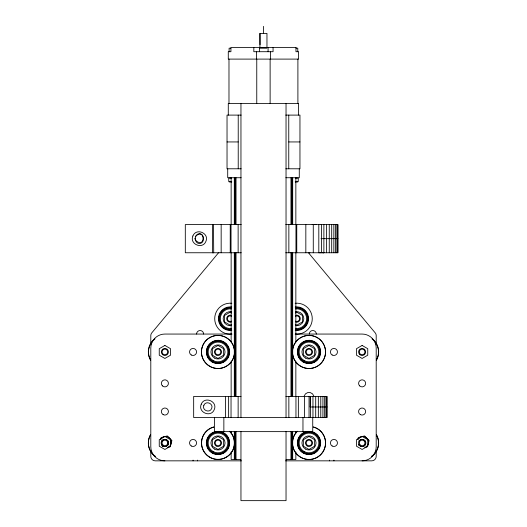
<?xml version="1.0" encoding="UTF-8"?>
<svg xmlns="http://www.w3.org/2000/svg" width="527" height="527" viewBox="0 0 527 527"><rect width="100%" height="100%" fill="white"/><g stroke="black" fill="none" stroke-linecap="round" stroke-linejoin="round"><path stroke-width="0.79" d="M310.568 417.542L310.568 406.982M171.176 443.253L171.216 442.983A5.606 5.606 0 0 0 170.063 438.695L169.898 438.471M368.406 443.253L368.439 442.983A5.606 5.606 0 0 0 367.286 438.695L367.121 438.471M160.656 439.241L161.097 437.594L167.342 435.921L171.921 440.493L170.247 446.744L167.85 447.383M357.879 439.241L358.32 437.594L364.572 435.921L369.144 440.493L367.471 446.744L365.073 447.383M170.985 443.978L170.88 444.235A5.606 5.606 0 0 1 170.603 444.828M368.208 443.978L368.103 444.235A5.606 5.606 0 0 1 367.484 445.381M195.293 236.695C205.589 226.076 205.589 250.556 195.293 239.93M218.85 252.4L151.835 332.814A4.473 4.473 0 0 0 150.801 335.673L150.801 344.711M231.696 324.329L230.207 325.185L224.574 321.938L224.574 315.429L230.207 312.175L231.696 313.031M295.278 313.031L296.76 312.175L302.399 315.429L302.399 321.938L296.76 325.185L295.278 324.329M163.857 436.85L163.601 436.962A5.606 5.606 0 0 0 160.742 439.511M361.081 436.85L360.824 436.962A5.606 5.606 0 0 0 357.965 439.511M231.715 181.677L230.8 181.677M164.582 436.659L164.859 436.626A5.606 5.606 0 0 1 169.147 437.772L169.365 437.944M361.805 436.659L362.082 436.626A5.606 5.606 0 0 1 366.37 437.772L366.588 437.944M309.145 252.756L309.909 252.756M323.13 252.756L323.874 252.756L323.874 224.581M259.923 47.483L259.923 33.392L266.965 33.392L266.965 47.483M260.042 44.663L259.989 33.392M230.839 48.188L229.113 48.188L229.113 51.705M259.995 48.188L266.893 48.188M296.049 48.188L297.775 48.188L297.775 51.705M241.168 115.103L227.032 115.103L227.032 168.785L241.129 168.785M285.72 115.103L299.955 115.103L299.955 168.785L285.858 168.785M227.032 141.941L238.224 141.941M288.763 141.941L299.955 141.941M241.129 177.731L227.71 177.731L227.71 168.785M285.858 177.731L299.277 177.731L299.277 168.785M231.623 178.152L228.751 178.152L228.751 181.538L231.623 181.538M295.364 178.152L298.229 178.152L298.229 181.538L295.364 181.538M229.179 181.96L231.735 181.96M295.252 181.96L297.808 181.96M312.162 224.574L316.048 224.581L313.914 224.574M241.228 224.581L185.306 224.581L185.313 252.756L241.228 252.756M285.766 224.581L337.965 224.574L337.965 252.756L285.766 252.756M320.989 238.672L337.965 238.672M322.221 252.756L323.874 252.756M231.913 334.059L164.885 334.059A14.091 14.091 0 0 0 150.801 348.143L150.801 446.758A14.091 14.091 0 0 0 164.885 460.842M295.324 334.059L362.115 334.059A14.091 14.091 0 0 1 376.199 348.143L376.199 446.758A14.091 14.091 0 0 1 362.115 460.842M240.991 396.409L193.666 396.409L193.666 417.542L327.043 417.542L327.043 396.409L285.911 396.409M310.067 406.982L327.043 406.976M240.898 459.485L231.142 459.485L231.142 452.087M286.042 459.485L295.851 459.485L295.851 452.087M241.491 460.842L155.274 460.842A4.473 4.473 0 0 1 150.801 456.369L150.801 450.625M285.509 460.842L371.726 460.842A4.473 4.473 0 0 0 376.199 456.369L376.199 450.625M321.127 224.574L321.503 224.581M295.272 181.677L296.187 181.677M308.15 252.4L375.165 332.814A4.473 4.473 0 0 1 376.199 335.673L376.199 344.711M194.97 238.316L195.188 239.39M337.695 224.574L337.695 252.756M336.891 224.574L336.891 252.756M335.587 224.574L335.587 252.756M333.94 460.13L333.94 460.842M333.835 224.574L333.835 252.756M331.7 224.581L331.7 252.756M329.467 460.13L329.467 460.842M329.263 224.581L329.263 252.756M326.773 396.409L326.773 417.542M326.621 224.581L326.621 252.756M325.969 396.409L325.969 417.542M324.665 396.409L324.665 417.542M322.913 396.409L322.913 417.542M321.556 224.581L321.608 252.756L318.809 252.756L318.809 224.581M320.778 396.409L320.778 417.542M318.341 396.409L318.341 417.542M315.699 396.409L315.699 417.542M313.275 224.581L313.275 252.756M312.952 396.409L312.952 417.542M312.735 417.542L312.735 431.633L214.469 431.633L214.535 417.542M310.357 396.409L310.357 406.982M310.205 396.409L310.205 406.976M309.046 396.409L309.046 417.542M305.831 224.581L305.831 252.756M304.487 396.409L304.487 417.542M302.966 417.542L302.966 431.633M298.605 115.103L298.605 103.476L228.283 103.476L228.283 115.103M298.354 396.409L298.354 417.542M297.9 59.103L297.9 103.476M296.76 224.581L296.76 252.756M295.957 224.581L295.957 252.756M295.957 396.409L295.957 417.542M295.851 177.731L295.851 224.555M295.851 252.479L295.851 342.016M295.851 361.733L295.851 396.232M295.851 431.554L295.851 433.194M292.689 177.731L292.689 224.555M292.689 252.479L292.689 396.232M292.689 431.554L292.689 459.485M292.024 177.731L292.024 224.555M292.024 252.479L292.024 396.232M292.024 431.554L292.024 459.485M291.767 177.731L291.767 224.555M291.767 252.479L291.767 396.232M291.767 431.554L291.767 459.485M291.615 177.731L291.615 224.555M291.615 252.479L291.615 396.232M291.615 431.554L291.615 459.485M291.484 177.731L291.457 224.555M291.484 252.479L291.457 396.232M291.457 431.554L291.484 459.485M290.97 177.731L290.97 224.555M290.97 252.479L290.97 396.232M290.97 431.554L290.97 459.485M288.855 224.581L288.855 252.756M288.855 396.409L288.855 417.542M288.763 115.103L288.763 168.785M286.036 103.476L286.036 417.595M286.036 431.573L286.036 500.65L240.958 500.65L240.958 431.573M273.058 47.483L273.058 51.705L253.83 51.705L253.83 47.483M270.417 51.705L270.417 59.103M270.127 59.103L270.127 103.476M268.078 47.483L268.078 51.705M263.441 26.35L263.441 33.392M259.462 47.483L259.462 51.705M256.761 59.103L256.761 103.476M256.471 51.705L256.471 59.103M240.958 103.476L240.958 417.595M238.224 115.103L238.224 168.785M238.138 224.581L238.138 252.756M238.138 396.409L238.138 417.542M236.024 177.731L236.024 224.555M236.024 252.479L236.024 396.232M236.024 431.554L236.024 459.485M235.51 177.731L235.536 224.555M235.536 252.479L235.536 396.232M235.51 431.554L235.536 459.485M235.378 177.731L235.378 224.555M235.378 252.479L235.378 396.232M235.378 431.554L235.378 459.485M235.226 177.731L235.226 224.555M235.226 252.479L235.226 396.232M235.226 431.554L235.226 459.485M234.97 177.731L234.97 224.555M234.97 252.479L234.97 396.232M234.97 431.554L234.97 459.485M234.304 177.731L234.304 224.555M234.304 252.479L234.304 396.232M234.304 431.554L234.304 459.485M231.142 177.731L231.142 224.555M231.142 252.479L231.142 342.016M231.142 361.733L231.142 396.232M231.142 431.554L231.142 433.194M231.037 224.581L231.037 252.756M231.037 396.409L231.037 417.542M230.233 224.581L230.233 252.756M228.981 59.103L228.981 103.476M228.626 396.409L228.626 417.542M225.503 396.409L225.503 417.542M223.856 417.542L223.856 431.633M221.162 224.581L221.162 252.756M197.533 460.13L197.533 460.842M193.06 460.13L193.06 460.842M150.57 434.689A16.528 16.528 0 0 0 155.412 456.494A16.554 16.554 0 0 1 150.551 434.676M169.852 445.895A5.606 5.606 0 0 1 169.398 446.356M168.884 446.758A5.606 5.606 0 0 1 167.738 447.377M170.577 443.266A5.033 5.033 0 0 1 170.405 443.872M162.586 446.145A5.033 5.033 0 0 1 162.112 445.723M168.12 444.821A3.735 3.735 0 0 1 167.527 445.592M166.756 446.185A3.735 3.735 0 0 1 165.853 446.56M163.923 446.56A3.735 3.735 0 0 1 161.657 444.821M161.282 443.918A3.735 3.735 0 0 1 161.282 441.988M161.657 441.086A3.735 3.735 0 0 1 162.25 440.315M163.021 439.722A3.735 3.735 0 0 1 163.923 439.347M165.853 439.347A3.735 3.735 0 0 1 166.756 439.722M167.527 440.315A3.735 3.735 0 0 1 168.12 441.086M231.617 321.121A2.819 2.819 0 0 1 227.394 318.683A2.819 2.819 0 0 1 231.617 316.24M231.122 322.083A3.524 3.524 0 0 1 226.689 318.683A3.524 3.524 0 0 1 231.122 315.278M231.432 325.62A7.042 7.042 0 0 1 223.165 318.683A7.042 7.042 0 0 1 231.432 311.747M231.827 334.092A15.494 15.494 0 0 1 214.713 318.683A15.494 15.494 0 0 1 231.827 303.269M231.748 330.383A11.798 11.798 0 0 1 218.409 318.683A11.798 11.798 0 0 1 231.748 306.984M231.682 329.856A11.271 11.271 0 0 1 218.936 318.683A11.271 11.271 0 0 1 231.682 307.505M231.61 329.316A10.724 10.724 0 0 1 219.482 318.683A10.724 10.724 0 0 1 231.61 308.045M231.498 328.459A9.861 9.861 0 0 1 220.345 318.683A9.861 9.861 0 0 1 231.498 308.901M295.851 315.278A3.524 3.524 0 0 1 300.285 318.683A3.524 3.524 0 0 1 295.851 322.083M295.542 311.747A7.042 7.042 0 0 1 303.809 318.683A7.042 7.042 0 0 1 295.542 325.62M372.102 338.927A16.409 16.409 0 0 1 376.324 360.152M372.187 338.815A16.554 16.554 0 0 1 376.449 360.224M196.584 334.059A3.524 3.524 0 0 1 200.108 330.534A3.524 3.524 0 0 1 203.626 334.059M309.283 334.059A3.524 3.524 0 0 1 312.807 330.534A3.524 3.524 0 0 1 316.325 334.059M295.146 303.269A15.494 15.494 0 0 1 312.261 318.683A15.494 15.494 0 0 1 295.146 334.092M295.225 306.984A11.798 11.798 0 0 1 308.565 318.683A11.798 11.798 0 0 1 295.225 330.383M295.364 308.045A10.724 10.724 0 0 1 307.491 318.683A10.724 10.724 0 0 1 295.364 329.316M295.291 307.505A11.271 11.271 0 0 1 308.031 318.683A11.271 11.271 0 0 1 295.291 329.856M295.476 308.901A9.861 9.861 0 0 1 306.628 318.683A9.861 9.861 0 0 1 295.476 328.459M295.357 316.24A2.819 2.819 0 0 1 299.58 318.683A2.819 2.819 0 0 1 295.357 321.121M150.551 360.224A16.554 16.554 0 0 1 154.813 338.815M150.676 360.152A16.409 16.409 0 0 1 154.898 338.927M229.7 431.251A16.554 16.554 0 0 1 227.493 456.514A16.554 16.554 0 0 1 202.994 449.946A16.554 16.554 0 0 1 213.712 426.962M229.601 431.349A16.409 16.409 0 0 1 227.414 456.395A16.409 16.409 0 0 1 203.126 449.887A16.409 16.409 0 0 1 213.751 427.101M218.731 431.745A11.232 11.232 0 0 1 229.232 443.194A11.232 11.232 0 0 1 218.244 454.182A11.232 11.232 0 0 1 206.788 443.681M206.788 442.219A11.232 11.232 0 0 1 216.531 431.817M218.758 431.323A11.653 11.653 0 0 1 228.092 448.78A11.653 11.653 0 0 1 208.303 449.432A11.653 11.653 0 0 1 216.478 431.396M320.212 443.681A11.232 11.232 0 0 1 308.756 454.182A11.232 11.232 0 0 1 297.768 443.194A11.232 11.232 0 0 1 308.269 431.745M310.469 431.817A11.232 11.232 0 0 1 320.212 442.219M310.522 431.396A11.653 11.653 0 0 1 318.697 449.432A11.653 11.653 0 0 1 298.908 448.78A11.653 11.653 0 0 1 308.242 431.323M297.3 431.251A16.554 16.554 0 0 0 299.507 456.514A16.554 16.554 0 0 0 324.006 449.946A16.554 16.554 0 0 0 313.288 426.962A16.528 16.528 0 0 1 323.986 449.939A16.528 16.528 0 0 1 299.52 456.494A16.528 16.528 0 0 1 297.314 431.264M320.212 352.682A11.232 11.232 0 0 1 311.912 362.8M311.2 362.965A11.232 11.232 0 0 1 306.806 362.965M306.095 362.8A11.232 11.232 0 0 1 297.9 350.238A11.232 11.232 0 0 1 309.494 340.725A11.232 11.232 0 0 1 320.212 351.219M206.788 351.219A11.232 11.232 0 0 1 217.506 340.725A11.232 11.232 0 0 1 229.1 350.238A11.232 11.232 0 0 1 220.905 362.8M220.194 362.965A11.232 11.232 0 0 1 215.8 362.965M215.088 362.8A11.232 11.232 0 0 1 206.788 352.682M304.145 396.146A5.026 5.026 0 0 1 313.861 396.146M365.718 441.988A3.735 3.735 0 0 1 365.718 443.918M365.343 444.821A3.735 3.735 0 0 1 363.077 446.56M361.147 446.56A3.735 3.735 0 0 1 360.244 446.185M359.473 445.592A3.735 3.735 0 0 1 358.88 444.821M358.88 441.086A3.735 3.735 0 0 1 359.473 440.315M360.244 439.722A3.735 3.735 0 0 1 361.147 439.347M363.077 439.347A3.735 3.735 0 0 1 363.979 439.722M364.75 440.315A3.735 3.735 0 0 1 365.343 441.086M367.082 445.895A5.606 5.606 0 0 1 366.621 446.356M365.554 447.1A5.606 5.606 0 0 1 364.961 447.377M358.92 445.249A5.033 5.033 0 0 1 358.564 444.729M376.449 434.676A16.554 16.554 0 0 1 371.601 456.514M376.324 434.749A16.409 16.409 0 0 1 371.522 456.402M195.491 236.781C194.47 239.62 196.13 243.441 199.397 243.599C204.904 243.349 204.904 233.988 199.397 233.731L197.777 234.107L196.406 235.18L195.491 236.781M192.889 235.971C189.233 244.205 202.671 249.765 205.912 241.366C209.562 233.132 196.123 227.565 192.889 235.971M201.242 404.209C197.592 412.443 211.024 418.01 214.265 409.604C217.915 401.37 204.483 395.803 201.242 404.209M203.844 405.289C201.65 410.23 209.713 413.57 211.663 408.524C213.85 403.583 205.787 400.243 203.844 405.289M164.885 345.442L159.253 348.696L159.253 355.198L164.885 358.452L170.524 355.198L170.524 348.696L164.885 345.442M218 345.442L212.361 348.696L212.361 355.198L218 358.452L223.632 355.198L223.632 348.696L218 345.442M309 345.442L303.368 348.696L303.368 355.198L309 358.452L314.639 355.198L314.639 348.696L309 345.442M164.885 436.448L159.253 439.702L159.253 446.204L164.885 449.459L170.524 446.204L170.524 439.702L164.885 436.448M362.115 345.442L356.476 348.696L356.476 355.198L362.115 358.452L367.747 355.198L367.747 348.696L362.115 345.442M218 436.448L212.361 439.702L212.361 446.204L218 449.459L223.632 446.204L223.632 439.702L218 436.448M309 436.448L303.368 439.702L303.368 446.204L309 449.459L314.639 446.204L314.639 439.702L309 436.448M362.115 436.448L356.476 439.702L356.476 446.204L362.115 449.459L367.747 446.204L367.747 439.702L362.115 436.448M213.488 224.581L212.407 224.581L212.407 252.756L213.718 252.756L213.488 224.581M295.97 47.483L230.918 47.483L230.918 51.705L228.283 51.705L228.283 59.103L298.605 59.103L298.605 51.705L295.97 51.705L295.97 47.483M163.126 446A3.524 3.524 0 0 0 168.409 442.95A3.524 3.524 0 0 0 163.126 439.9A3.524 3.524 0 0 0 163.126 446M162.896 444.946A2.819 2.819 0 0 0 167.612 443.681A2.819 2.819 0 0 0 164.16 440.229A2.819 2.819 0 0 0 162.896 444.946M162.995 445.961A3.537 3.537 0 0 0 168.409 443.095A3.537 3.537 0 0 0 163.225 439.834A3.537 3.537 0 0 0 162.995 445.961M216.235 446A3.524 3.524 0 0 0 221.518 442.95A3.524 3.524 0 0 0 216.235 439.9A3.524 3.524 0 0 0 216.235 446M214.476 449.05A7.042 7.042 0 0 0 225.042 442.95A7.042 7.042 0 0 0 214.476 436.85A7.042 7.042 0 0 0 214.476 449.05M212.361 452.713A11.271 11.271 0 0 0 229.265 442.95A11.271 11.271 0 0 0 212.361 433.194A11.271 11.271 0 0 0 212.361 452.713M212.631 452.245A10.724 10.724 0 0 0 228.725 442.95A10.724 10.724 0 0 0 212.631 433.662A10.724 10.724 0 0 0 212.631 452.245M213.066 451.494A9.861 9.861 0 0 0 227.862 442.95A9.861 9.861 0 0 0 213.066 434.413A9.861 9.861 0 0 0 213.066 451.494M216.59 354.388A2.819 2.819 0 0 0 220.813 351.95A2.819 2.819 0 0 0 216.59 349.506A2.819 2.819 0 0 0 216.59 354.388M216.235 355A3.524 3.524 0 0 0 221.518 351.95A3.524 3.524 0 0 0 216.235 348.9A3.524 3.524 0 0 0 216.235 355M216.59 445.394A2.819 2.819 0 0 0 220.813 442.95A2.819 2.819 0 0 0 216.59 440.513A2.819 2.819 0 0 0 216.59 445.394M307.241 446A3.524 3.524 0 0 0 312.524 442.95A3.524 3.524 0 0 0 307.241 439.9A3.524 3.524 0 0 0 307.241 446M307.597 445.394A2.819 2.819 0 0 0 311.819 442.95A2.819 2.819 0 0 0 307.597 440.513A2.819 2.819 0 0 0 307.597 445.394M301.036 450.921A11.271 11.271 0 0 0 319.889 445.868A11.271 11.271 0 0 0 306.088 432.068A11.271 11.271 0 0 0 301.036 450.921M301.418 450.539A10.724 10.724 0 0 0 319.362 445.73A10.724 10.724 0 0 0 306.227 432.595A10.724 10.724 0 0 0 301.418 450.539M304.072 451.494A9.861 9.861 0 0 0 318.861 442.95A9.861 9.861 0 0 0 304.072 434.413A9.861 9.861 0 0 0 304.072 451.494M305.482 449.05A7.042 7.042 0 0 0 316.048 442.95A7.042 7.042 0 0 0 305.482 436.85A7.042 7.042 0 0 0 305.482 449.05M305.482 358.05A7.042 7.042 0 0 0 316.048 351.95A7.042 7.042 0 0 0 305.482 345.85A7.042 7.042 0 0 0 305.482 358.05M300.726 366.285A16.554 16.554 0 0 0 325.554 351.95A16.554 16.554 0 0 0 300.726 337.609A16.554 16.554 0 0 0 300.726 366.285A16.528 16.528 0 0 0 325.534 351.95A16.528 16.528 0 0 0 300.739 337.636A16.528 16.528 0 0 0 300.739 366.265M303.177 362.042A11.653 11.653 0 0 0 320.66 351.95A11.653 11.653 0 0 0 303.177 341.852A11.653 11.653 0 0 0 303.177 362.042M301.036 359.915A11.271 11.271 0 0 0 319.889 354.862A11.271 11.271 0 0 0 306.088 341.061A11.271 11.271 0 0 0 301.036 359.915M301.418 359.533A10.724 10.724 0 0 0 319.362 354.724A10.724 10.724 0 0 0 306.227 341.588A10.724 10.724 0 0 0 301.418 359.533M304.072 360.488A9.861 9.861 0 0 0 318.861 351.95A9.861 9.861 0 0 0 304.072 343.406A9.861 9.861 0 0 0 304.072 360.488M307.241 355A3.524 3.524 0 0 0 312.524 351.95A3.524 3.524 0 0 0 307.241 348.9A3.524 3.524 0 0 0 307.241 355M214.476 358.05A7.042 7.042 0 0 0 225.042 351.95A7.042 7.042 0 0 0 214.476 345.85A7.042 7.042 0 0 0 214.476 358.05M307.597 354.388A2.819 2.819 0 0 0 311.819 351.95A2.819 2.819 0 0 0 307.597 349.506A2.819 2.819 0 0 0 307.597 354.388M209.72 366.285A16.554 16.554 0 0 0 234.548 351.95A16.554 16.554 0 0 0 209.72 337.609A16.554 16.554 0 0 0 209.72 366.285A16.528 16.528 0 0 0 234.528 351.95A16.528 16.528 0 0 0 209.733 337.636A16.528 16.528 0 0 0 209.733 366.265M212.17 362.042A11.653 11.653 0 0 0 229.653 351.95A11.653 11.653 0 0 0 212.17 341.852A11.653 11.653 0 0 0 212.17 362.042M210.029 359.915A11.271 11.271 0 0 0 228.883 354.862A11.271 11.271 0 0 0 215.082 341.061A11.271 11.271 0 0 0 210.029 359.915M212.631 361.239A10.724 10.724 0 0 0 228.725 351.95A10.724 10.724 0 0 0 212.631 342.655A10.724 10.724 0 0 0 212.631 361.239M213.066 360.488A9.861 9.861 0 0 0 227.862 351.95A9.861 9.861 0 0 0 213.066 343.406A9.861 9.861 0 0 0 213.066 360.488M162.395 385.856A3.524 3.524 0 0 0 168.291 384.275A3.524 3.524 0 0 0 163.976 379.96A3.524 3.524 0 0 0 162.395 385.856M332.175 446A3.524 3.524 0 0 0 337.458 442.95A3.524 3.524 0 0 0 332.175 439.9A3.524 3.524 0 0 0 332.175 446M360.349 414.591A3.524 3.524 0 0 0 365.633 411.541A3.524 3.524 0 0 0 360.349 408.484A3.524 3.524 0 0 0 360.349 414.591M332.175 355A3.524 3.524 0 0 0 337.458 351.95A3.524 3.524 0 0 0 332.175 348.9A3.524 3.524 0 0 0 332.175 355M359.625 385.856A3.524 3.524 0 0 0 365.514 384.275A3.524 3.524 0 0 0 361.199 379.96A3.524 3.524 0 0 0 359.625 385.856M163.126 414.591A3.524 3.524 0 0 0 168.409 411.541A3.524 3.524 0 0 0 163.126 408.484A3.524 3.524 0 0 0 163.126 414.591M191.301 355A3.524 3.524 0 0 0 196.584 351.95A3.524 3.524 0 0 0 191.301 348.9A3.524 3.524 0 0 0 191.301 355M191.301 446A3.524 3.524 0 0 0 196.584 442.95A3.524 3.524 0 0 0 191.301 439.9A3.524 3.524 0 0 0 191.301 446M360.349 446A3.524 3.524 0 0 0 365.633 442.95A3.524 3.524 0 0 0 360.349 439.9A3.524 3.524 0 0 0 360.349 446M360.119 444.946A2.819 2.819 0 0 0 364.836 443.681A2.819 2.819 0 0 0 361.384 440.229A2.819 2.819 0 0 0 360.119 444.946M359.625 354.44A3.524 3.524 0 0 0 365.514 352.859A3.524 3.524 0 0 0 361.199 348.545A3.524 3.524 0 0 0 359.625 354.44M360.705 354.388A2.819 2.819 0 0 0 364.928 351.95A2.819 2.819 0 0 0 360.705 349.506A2.819 2.819 0 0 0 360.705 354.388M162.395 354.44A3.524 3.524 0 0 0 168.291 352.859A3.524 3.524 0 0 0 163.976 348.545A3.524 3.524 0 0 0 162.395 354.44M163.482 354.388A2.819 2.819 0 0 0 167.705 351.95A2.819 2.819 0 0 0 163.482 349.506A2.819 2.819 0 0 0 163.482 354.388"/></g></svg>
